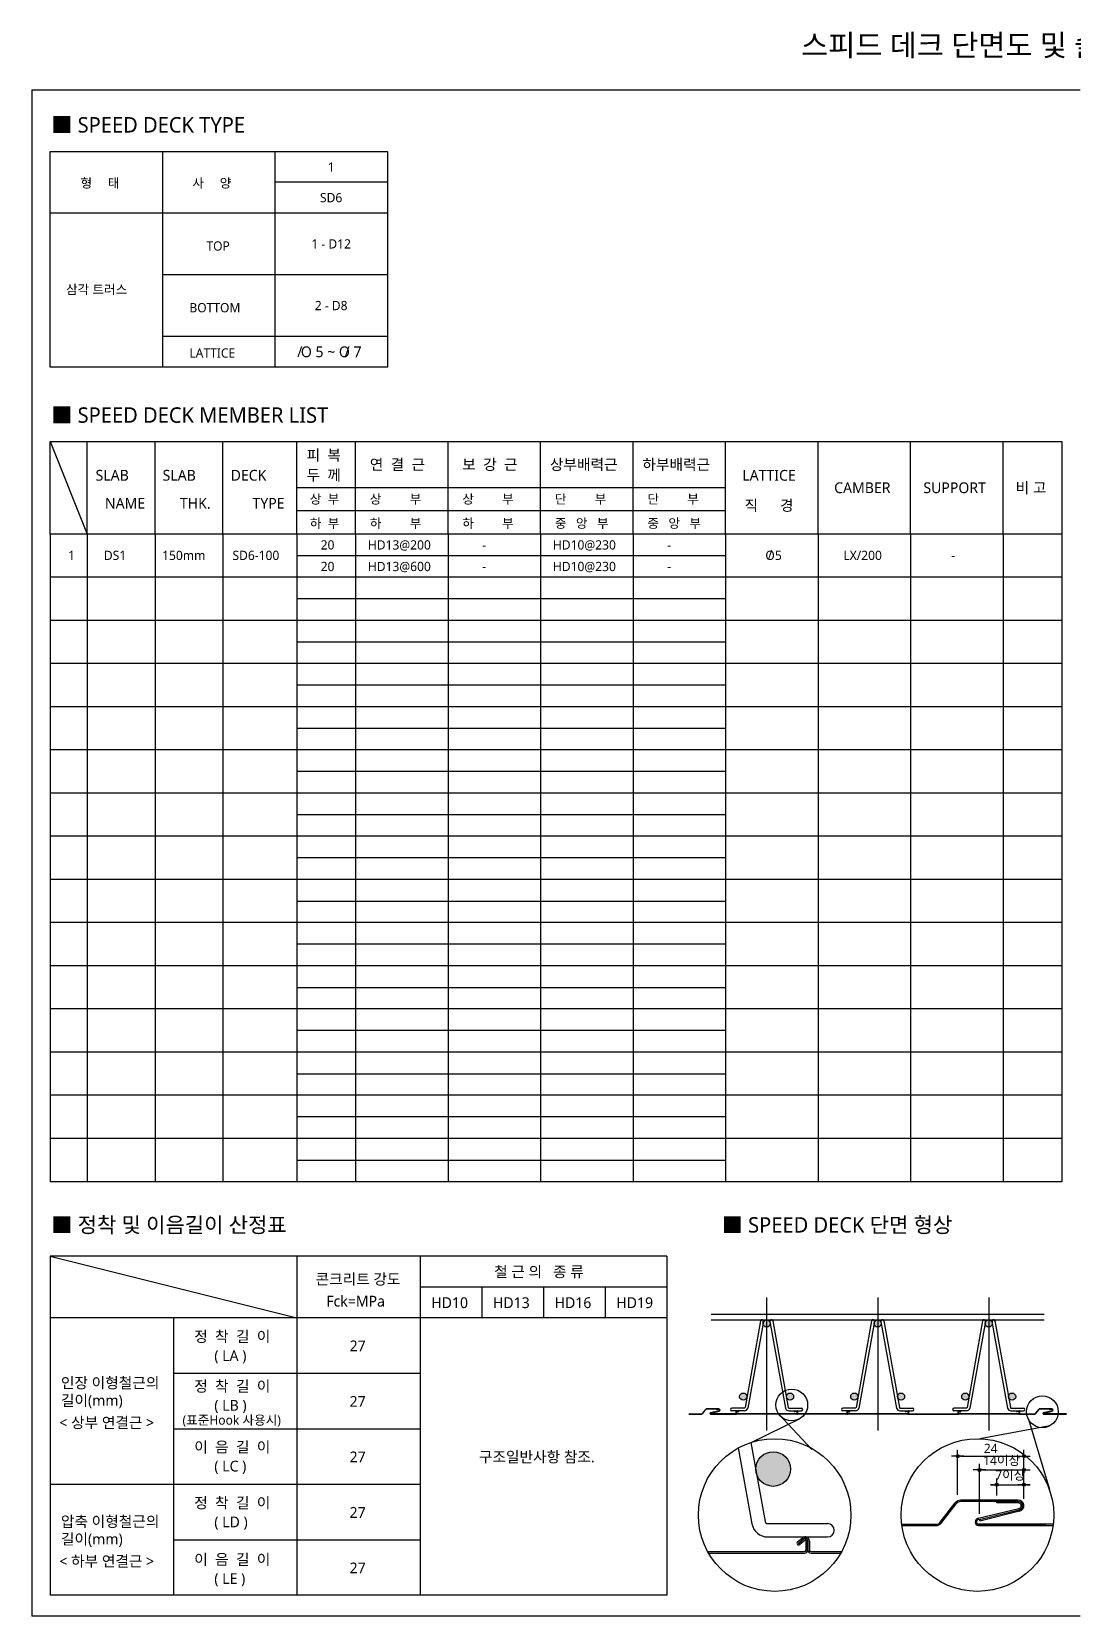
# Model space of a CAD drawing. Extents: x 1196 to 50850, y 6695 to 11839.
# Drawn here: x 1196 to 4574, y 6701 to 11839 of the extents above; entities that cross this region are included whole.
import ezdxf
from ezdxf.enums import TextEntityAlignment as Align

# ---------------------------------------------------------------- set-up
doc = ezdxf.new("R2010")
doc.units = 0
doc.header["$LTSCALE"] = 10
doc.header["$MEASUREMENT"] = 0
doc.linetypes.add('CEN', pattern=[26, 20, -2, 2, -2])
for name, color, linetype in [('7DIM', 7, 'Continuous'), ('CEN', 1, 'CEN'), ('E', 7, 'Continuous'), ('ELE-3', 3, 'Continuous'), ('SH-TEXT', 7, 'Continuous'), ('TABLE', 7, 'Continuous'), ('TEXT', 3, 'Continuous')]:
    doc.layers.add(name, color=color, linetype=linetype)
doc.styles.get("Standard").update_dxf_attribs({"font": 'malgun.ttf'})
doc.styles.add('굴림', font='malgun.ttf')
doc.styles.add('돋음', font='malgun.ttf')
doc.styles.add('스타일1', font='malgun.ttf')
doc.dimstyles.get("Standard").update_dxf_attribs({"dimtxt": 0.18, "dimasz": 0.18, "dimexe": 0.18, "dimexo": 0.0625, "dimgap": 0.09, "dimtad": 0, "dimtih": 1, "dimtoh": 1, "dimdec": 4, "dimzin": 0, "dimdsep": 46, "dimtxsty": 'Standard', "dimcen": 0.09, "dimadec": 0, "dimazin": 0, "dimtfac": 1, "dimtdec": 4, "dimtofl": 0, "dimtmove": 0, "dimatfit": 3, "dimfxl": 1, "dimtolj": 1, "dimtzin": 0, "dimarcsym": 0})

# ---------------------------------------------------------------- blocks, each defined once
blk = doc.blocks.new('DIMDOT')
at = {"color": 0}
blk.add_line((-2, 0), (2, 0), dxfattribs=at)
for radius in [0.5, 0.25]:
    blk.add_circle((0, 0), radius, dxfattribs=at)
blk = doc.blocks.new('*D570')
at = {"layer": '7DIM', "color": 0, "linetype": 'ByBlock', "lineweight": -2, "transparency": 16777216}
for p, q in [((4198.9, 7094.7), (4198.9, 7240.1)), ((4208.9, 7220.1), (4403.8, 7220.1)), ((4413.8, 7081.8), (4413.8, 7240.1))]:
    blk.add_line(p, q, dxfattribs=at)
at = {"layer": 'DEFPOINTS', "color": 0, "linetype": 'ByBlock', "transparency": 16777216}
for p in [(4413.8, 7220.1), (4198.9, 7074.7), (4413.8, 7061.8)]:
    blk.add_point(p, dxfattribs=at)
at = {"layer": '7DIM', "color": 0, "linetype": 'ByBlock', "lineweight": -2, "transparency": 16777216, "xscale": 10, "yscale": 10, "zscale": 10, "rotation": 180}
blk.add_blockref('DIMDOT', (4198.9, 7220.1), dxfattribs=at)
at = {"layer": '7DIM', "color": 0, "linetype": 'ByBlock', "lineweight": -2, "transparency": 16777216, "xscale": 10, "yscale": 10, "zscale": 10}
blk.add_blockref('DIMDOT', (4413.8, 7220.1), dxfattribs=at)
at = {"layer": '7DIM', "color": 6, "linetype": 'ByBlock', "transparency": 16777216, "insert": (4306.3, 7245.4), "char_height": 30, "attachment_point": 5, "style": '돋음'}
blk.add_mtext('\\A1;24', dxfattribs=at)
blk = doc.blocks.new('_Open30')
at = {"color": 0, "linetype": 'ByBlock', "lineweight": -2}
for p, q in [((-1, 0.27), (0, 0)), ((0, 0), (-1, -0.27)), ((0, 0), (-1, 0))]:
    blk.add_line(p, q, dxfattribs=at)
blk = doc.blocks.new('*D571')
at = {"layer": '7DIM', "color": 0, "linetype": 'ByBlock', "lineweight": -2, "transparency": 16777216}
for p, q in [((4269.9, 7033), (4269.9, 7195.3)), ((4413.8, 7081.8), (4413.8, 7195.3)), ((4279.9, 7175.3), (4403.8, 7175.3))]:
    blk.add_line(p, q, dxfattribs=at)
at = {"layer": 'DEFPOINTS', "color": 0, "linetype": 'ByBlock', "transparency": 16777216}
for p in [(4413.8, 7175.3), (4413.8, 7061.8), (4269.9, 7013)]:
    blk.add_point(p, dxfattribs=at)
at = {"layer": '7DIM', "color": 0, "linetype": 'ByBlock', "lineweight": -2, "transparency": 16777216, "xscale": 10, "yscale": 10, "zscale": 10, "rotation": 180}
blk.add_blockref('DIMDOT', (4269.9, 7175.3), dxfattribs=at)
at = {"layer": '7DIM', "color": 0, "linetype": 'ByBlock', "lineweight": -2, "transparency": 16777216, "xscale": 10, "yscale": 10, "zscale": 10}
blk.add_blockref('DIMDOT', (4413.8, 7175.3), dxfattribs=at)
at = {"layer": '7DIM', "color": 6, "linetype": 'ByBlock', "transparency": 16777216, "insert": (4341.8, 7204.9), "char_height": 30, "attachment_point": 5, "style": '돋음'}
blk.add_mtext('\\A1;14이상', dxfattribs=at)
blk = doc.blocks.new('*D572')
at = {"layer": '7DIM', "color": 0, "linetype": 'ByBlock', "lineweight": -2, "transparency": 16777216}
for p, q in [((4325.6, 7092.6), (4325.6, 7147.4)), ((4413.8, 7081.8), (4413.8, 7147.4)), ((4315.6, 7127.4), (4305.6, 7127.4)), ((4325.6, 7127.4), (4413.8, 7127.4)), ((4423.8, 7127.4), (4433.8, 7127.4))]:
    blk.add_line(p, q, dxfattribs=at)
at = {"layer": 'DEFPOINTS', "color": 0, "linetype": 'ByBlock', "transparency": 16777216}
for p in [(4413.8, 7127.4), (4325.6, 7072.6), (4413.8, 7061.8)]:
    blk.add_point(p, dxfattribs=at)
at = {"layer": '7DIM', "color": 0, "linetype": 'ByBlock', "lineweight": -2, "transparency": 16777216, "xscale": 10, "yscale": 10, "zscale": 10}
blk.add_blockref('DIMDOT', (4325.6, 7127.4), dxfattribs=at)
at = {"layer": '7DIM', "color": 0, "linetype": 'ByBlock', "lineweight": -2, "transparency": 16777216, "xscale": 10, "yscale": 10, "zscale": 10, "rotation": 180}
blk.add_blockref('DIMDOT', (4413.8, 7127.4), dxfattribs=at)
at = {"layer": '7DIM', "color": 6, "linetype": 'ByBlock', "transparency": 16777216, "insert": (4369.7, 7157.1), "char_height": 30, "attachment_point": 5, "style": '돋음'}
blk.add_mtext('\\A1;7이상', dxfattribs=at)

msp = doc.modelspace()

# ---------------------------------------------------------------- hatches: boundary and pattern name
at = {"layer": 'E', "linetype": 'ByBlock'}
h = msp.add_hatch(color=253, dxfattribs=at)
h.paths.add_polyline_path([(3579.7, 7662.4, 0.360186), (3568.2, 7652.9), (3568.2, 7652.7, 0.042222), (3568, 7650.7, 0.414214), (3579.7, 7639)])
h.paths.add_polyline_path([(3591.4, 7650.7, 0.042222), (3591.2, 7652.7), (3591.2, 7652.9, 0.360186), (3579.7, 7662.4), (3579.7, 7639, 0.414214)])
h.paths.add_polyline_path([(3492.2, 7413.1, 1), (3515.6, 7413.1, 1)])
h.paths.add_polyline_path([(3643.8, 7413.1, 1), (3667.2, 7413.1, 1)])
h = msp.add_hatch(color=253, dxfattribs=at)
h.paths.add_polyline_path([(3939.7, 7662.4, 0.360186), (3928.2, 7652.9), (3928.2, 7652.7, 0.042222), (3928, 7650.7, 0.414214), (3939.7, 7639)])
h.paths.add_polyline_path([(3951.4, 7650.7, 0.042222), (3951.2, 7652.7), (3951.2, 7652.9, 0.360186), (3939.7, 7662.4), (3939.7, 7639, 0.414214)])
h.paths.add_polyline_path([(3852.2, 7413.1, 1), (3875.6, 7413.1, 1)])
h.paths.add_polyline_path([(4003.8, 7413.1, 1), (4027.2, 7413.1, 1)])
h = msp.add_hatch(color=253, dxfattribs=at)
h.paths.add_polyline_path([(4299.7, 7662.4, 0.360186), (4288.2, 7652.9), (4288.2, 7652.7, 0.042222), (4288, 7650.7, 0.414214), (4299.7, 7639)])
h.paths.add_polyline_path([(4311.4, 7650.7, 0.042222), (4311.2, 7652.7), (4311.2, 7652.9, 0.360186), (4299.7, 7662.4), (4299.7, 7639, 0.414214)])
h.paths.add_polyline_path([(4212.2, 7413.1, 1), (4235.6, 7413.1, 1)])
h.paths.add_polyline_path([(4363.8, 7413.1, 1), (4387.2, 7413.1, 1)])
msp.add_hatch(color=253, dxfattribs=at).paths.add_polyline_path([(3544.9, 7178.4, 1), (3657.2, 7178.4, 1)])

# ---------------------------------------------------------------- linework, layer by layer
at = {"layer": 'CEN', "linetype": 'ByBlock'}
for p, q in [((3579.7, 7734.4), (3579.7, 7303.3)), ((3939.7, 7734.4), (3939.7, 7303.3)), ((4299.7, 7734.4), (4299.7, 7303.3))]:
    msp.add_line(p, q, dxfattribs=at)
at = {"layer": 'E', "color": 4, "linetype": 'ByBlock'}
for p, q in [((1376.5, 10210.1), (1376.5, 10510.1)), ((1596.5, 10210.1), (1596.5, 10510.1)), ((1816.5, 10210.1), (1816.5, 10510.1)), ((2056.5, 10210.1), (2056.5, 10510.1)), ((2246.5, 10210.1), (2246.5, 10510.1)), ((2546.5, 10210.1), (2546.5, 10510.1)), ((2846.5, 10210.1), (2846.5, 10510.1)), ((3146.5, 10210.1), (3146.5, 10510.1)), ((3446.5, 10210.1), (3446.5, 10510.1)), ((3746.5, 10210.1), (3746.5, 10510.1)), ((4046.5, 10210.1), (4046.5, 10510.1)), ((4346.5, 10210.1), (4346.5, 10510.1))]:
    msp.add_line(p, q, dxfattribs=at)
at = {"layer": 'E', "color": 3, "linetype": 'ByBlock'}
for p, q in [((1256.5, 7868.1), (1256.5, 7668.1)), ((3487.7, 7246.7), (3532, 7000.7)), ((3528.4, 7264.2), (3574.5, 7008.4)), ((4142.5, 7005.8), (4191.3, 7068.6)), ((4145.9, 7003.2), (4194.7, 7065.9)), ((4394.8, 7076.9), (4208.4, 7076.9)), ((4395, 7072.6), (4208.4, 7072.6)), ((4265.7, 7018.6), (4397.5, 7050.7)), ((4270.5, 7010.9), (4399.4, 7042.3)), ((4274.5, 7016.3), (4398.5, 7046.5)), ((4325.6, 7068.3), (4325.6, 7072.6)), ((4397.6, 7068.3), (4325.6, 7068.3)), ((3583, 7001.3), (3777.3, 7001.3)), ((4017.8, 6999.2), (4128.9, 6999.2)), ((4018.3, 6994.9), (4128.9, 6994.9)), ((4266.5, 7014.4), (4274.5, 7016.3)), ((4485.2, 6994.9), (4266.9, 6994.9)), ((4266.9, 6994.9), (4508.4, 6994.9)), ((4485.2, 6999.2), (4267.1, 6999.2)), ((4508.9, 6999.2), (4267.1, 6999.2)), ((4269.4, 7015.1), (4270.4, 7010.9)), ((3583, 6958.1), (3777.3, 6958.1)), ((3680.1, 6941.9), (3696.3, 6955.5)), ((3683.3, 6938), (3699.5, 6951.6)), ((3700.1, 6950.8), (3684, 6937.2)), ((3703.4, 6947), (3687.2, 6933.4)), ((3707.5, 6915.6), (3707.5, 6945)), ((3712.5, 6915.6), (3712.5, 6945)), ((3713.5, 6945), (3713.5, 6915.6)), ((3718.6, 6945), (3718.6, 6915.6)), ((3388.6, 6910.5), (3702.5, 6910.5)), ((3391.5, 6905.5), (3702.5, 6905.5)), ((3723.6, 6910.5), (3822.8, 6910.5)), ((3723.6, 6905.5), (3820, 6905.5))]:
    msp.add_line(p, q, dxfattribs=at)
at = {"layer": 'E', "linetype": 'ByBlock'}
for p, q in [((3399.7, 7680.4), (4479.7, 7680.4)), ((3399.7, 7662.4), (4479.7, 7662.4)), ((3560.1, 7658.8), (3509.5, 7377.7)), ((3569, 7657.2), (3518.3, 7376.1)), ((3590.4, 7657.2), (3641.1, 7376.1)), ((3599.3, 7658.8), (3650, 7377.7)), ((3920.1, 7658.8), (3869.5, 7377.7)), ((3929, 7657.2), (3878.3, 7376.1)), ((3950.4, 7657.2), (4001.1, 7376.1)), ((3959.3, 7658.8), (4010, 7377.7)), ((4280.1, 7658.8), (4229.5, 7377.7)), ((4289, 7657.2), (4238.3, 7376.1)), ((4310.4, 7657.2), (4361.1, 7376.1)), ((4319.3, 7658.8), (4370, 7377.7)), ((3327.7, 7357.3), (3369.1, 7357.3)), ((3327.7, 7356.4), (3369.1, 7356.4)), ((3372, 7358.7), (3382.2, 7371.8)), ((3372.7, 7358.1), (3382.9, 7371.2)), ((3424.5, 7373.5), (3385.7, 7373.5)), ((3424.6, 7372.6), (3385.7, 7372.6)), ((3397.6, 7361.4), (3425.1, 7368)), ((3397.8, 7360.5), (3399.5, 7360.9)), ((3397.9, 7356.4), (3479.6, 7356.4)), ((3479.6, 7357.3), (3398, 7357.3)), ((3399.5, 7360.9), (3425.3, 7367.2)), ((3399.5, 7360.9), (3399.7, 7360)), ((3399.7, 7360), (3425.5, 7366.3)), ((3417.1, 7371.7), (3417.1, 7372.6)), ((3425.1, 7371.7), (3417.1, 7371.7)), ((3507.7, 7376.2), (3467.2, 7376.2)), ((3507.7, 7367.2), (3467.2, 7367.2)), ((3479.8, 7366.3), (3479.8, 7357.5)), ((3480.7, 7366.1), (3480.7, 7357.5)), ((3488.6, 7366.4), (3480.8, 7367.2)), ((3488.6, 7365.5), (3480.9, 7366.3)), ((3481.6, 7365), (3481.6, 7357.5)), ((3481.8, 7366.1), (3488.5, 7365)), ((3481.8, 7365.2), (3488.4, 7364.1)), ((3677.6, 7357.3), (3481.8, 7357.3)), ((3481.8, 7357.3), (3677.6, 7357.3)), ((3677.6, 7356.4), (3481.8, 7356.4)), ((3618.4, 7357.3), (3725.9, 7241.6)), ((3651.7, 7376.2), (3692.2, 7376.2)), ((3651.7, 7367.2), (3692.2, 7367.2)), ((3670.8, 7366.4), (3678.6, 7367.2)), ((3670.8, 7365.5), (3678.5, 7366.3)), ((3677.7, 7366.1), (3670.9, 7365)), ((3677.6, 7365.2), (3671.1, 7364.1)), ((3677.8, 7365), (3677.8, 7357.5)), ((3678.7, 7366.1), (3678.7, 7357.5)), ((3679.6, 7366.3), (3679.6, 7357.5)), ((3839.6, 7357.3), (3679.8, 7357.3)), ((3839.6, 7356.4), (3679.8, 7356.4)), ((3867.7, 7376.2), (3827.2, 7376.2)), ((3867.7, 7367.2), (3827.2, 7367.2)), ((3839.8, 7366.3), (3839.8, 7357.5)), ((3840.7, 7366.1), (3840.7, 7357.5)), ((3848.6, 7366.4), (3840.8, 7367.2)), ((3848.6, 7365.5), (3840.9, 7366.3)), ((3841.6, 7365), (3841.6, 7357.5)), ((3841.8, 7366.1), (3848.5, 7365)), ((3841.8, 7365.2), (3848.4, 7364.1)), ((3841.8, 7357.3), (4037.6, 7357.3)), ((4037.6, 7357.3), (3841.8, 7357.3)), ((4037.6, 7356.4), (3841.8, 7356.4)), ((4011.7, 7376.2), (4052.2, 7376.2)), ((4011.7, 7367.2), (4052.2, 7367.2)), ((4030.8, 7366.4), (4038.6, 7367.2)), ((4030.8, 7365.5), (4038.5, 7366.3)), ((4037.7, 7366.1), (4030.9, 7365)), ((4037.6, 7365.2), (4031.1, 7364.1)), ((4037.8, 7365), (4037.8, 7357.5)), ((4038.7, 7366.1), (4038.7, 7357.5)), ((4039.6, 7366.3), (4039.6, 7357.5)), ((4039.8, 7357.3), (4199.6, 7357.3)), ((4039.8, 7356.4), (4199.6, 7356.4)), ((4227.7, 7376.2), (4187.2, 7376.2)), ((4227.7, 7367.2), (4187.2, 7367.2)), ((4199.8, 7366.3), (4199.8, 7357.5)), ((4200.7, 7366.1), (4200.7, 7357.5)), ((4208.6, 7366.4), (4200.8, 7367.2)), ((4208.6, 7365.5), (4200.9, 7366.3)), ((4201.6, 7365), (4201.6, 7357.5)), ((4201.8, 7366.1), (4208.5, 7365)), ((4201.8, 7365.2), (4208.4, 7364.1)), ((4201.8, 7357.3), (4397.6, 7357.3)), ((4397.6, 7357.3), (4201.8, 7357.3)), ((4397.6, 7356.4), (4201.8, 7356.4)), ((4371.7, 7376.2), (4412.2, 7376.2)), ((4371.7, 7367.2), (4412.2, 7367.2)), ((4390.8, 7366.4), (4398.6, 7367.2)), ((4390.8, 7365.5), (4398.5, 7366.3)), ((4397.7, 7366.1), (4390.9, 7365)), ((4397.6, 7365.2), (4391.1, 7364.1)), ((4397.8, 7365), (4397.8, 7357.5)), ((4398.7, 7366.1), (4398.7, 7357.5)), ((4399.6, 7366.3), (4399.6, 7357.5)), ((4399.8, 7357.3), (4449.1, 7357.3)), ((4399.8, 7356.4), (4449.1, 7356.4)), ((4452, 7358.7), (4462.2, 7371.8)), ((4452.7, 7358.1), (4462.9, 7371.2)), ((4504.5, 7373.5), (4465.7, 7373.5)), ((4504.6, 7372.6), (4465.7, 7372.6)), ((4477.6, 7361.4), (4505.1, 7368)), ((4477.8, 7360.5), (4479.5, 7360.9)), ((4477.9, 7356.4), (4551.7, 7356.4)), ((4551.7, 7356.4), (4477.9, 7356.4)), ((4551.7, 7357.3), (4478, 7357.3)), ((4551.7, 7357.3), (4478, 7357.3)), ((4479.5, 7360.9), (4505.3, 7367.2)), ((4479.5, 7360.9), (4479.7, 7360)), ((4479.7, 7360), (4505.5, 7366.3)), ((4497.1, 7371.7), (4497.1, 7372.6)), ((4505.1, 7371.7), (4497.1, 7371.7)), ((3529, 7264.4), (3688.3, 7342.2)), ((4497.5, 7318.1), (4270.5, 7276.5)), ((4428.3, 7339.8), (4496.6, 7111.7))]:
    msp.add_line(p, q, dxfattribs=at)
at = {"layer": 'E', "color": 3, "linetype": 'ByBlock'}
msp.add_lwpolyline([(1256.5, 10510.1), (4536.5, 10510.1), (4536.5, 10210.1), (1256.5, 10210.1), (1256.5, 10510.1)], dxfattribs=at)
at = {"layer": 'E', "linetype": 'ByBlock'}
msp.add_lwpolyline([(2056.5, 10140.1), (3446.5, 10140.1), (3446.5, 10000.1), (2056.5, 10000.1), (2056.5, 9860.1), (3446.5, 9860.1), (3446.5, 9720.1), (2056.5, 9720.1), (2056.5, 9580.1), (3446.5, 9580.1), (3446.5, 9440.1), (2056.5, 9440.1), (2056.5, 9300.1), (3446.5, 9300.1), (3446.5, 9160.1), (2056.5, 9160.1), (2056.5, 9020.1), (3446.5, 9020.1), (3446.5, 8880.1), (2056.5, 8880.1), (2056.5, 8740.1), (3446.5, 8740.1), (3446.5, 8600.1), (2056.5, 8600.1), (2056.5, 8460.1), (3446.5, 8460.1), (3446.5, 8320.1), (2056.5, 8320.1), (2056.5, 8180.1), (3446.5, 8180.1)], dxfattribs=at)
for centre, radius in [((3579.7, 7650.7), 11.7), ((3939.7, 7650.7), 11.7), ((4299.7, 7650.7), 11.7), ((3503.9, 7413.1), 11.7), ((3661.2, 7386.1), 51.5), ((3655.5, 7413.1), 11.7), ((3863.9, 7413.1), 11.7), ((4015.5, 7413.1), 11.7), ((4223.9, 7413.1), 11.7), ((4375.5, 7413.1), 11.7), ((4473.9, 7363.9), 51.5), ((3605.7, 7029.2), 247.4), ((4263.3, 7029.2), 247.4)]:
    msp.add_circle(centre, radius, dxfattribs=at)
at = {"layer": 'E', "color": 3, "linetype": 'ByBlock'}
msp.add_circle((3601.1, 7178.4), 56.2, dxfattribs=at)
at = {"layer": 'E', "linetype": 'ByBlock'}
for centre, radius, start, end in [((3564.5, 7657.9), 4.5, 349.7432, 169.7432), ((3594.9, 7657.9), 4.5, 10.2568, 190.2568), ((3924.5, 7657.9), 4.5, 349.7432, 169.7432), ((3954.9, 7657.9), 4.5, 10.2568, 190.2568), ((4284.5, 7657.9), 4.5, 349.7432, 169.7432), ((4314.9, 7657.9), 4.5, 10.2568, 190.2568), ((3369.1, 7360.9), 3.6, 270, 322.125), ((3369.1, 7360.9), 4.5, 270, 322.125), ((3385.7, 7369), 4.5, 90, 142.125), ((3385.7, 7369), 3.6, 90, 142.125), ((3398.1, 7358.9), 2.5, 101.3172, 264.7367), ((3398.1, 7358.9), 1.6, 101.3172, 264.7367), ((3424.9, 7369.9), 3.64, 279.7726, 95.4309), ((3424.9, 7369.9), 2.74, 279.1767, 96.2592), ((3424.9, 7369.9), 1.84, 279.1767, 96.2592), ((3467.2, 7371.7), 4.5, 90, 270), ((3479.6, 7357.5), 0.18, 270, 0), ((3479.6, 7357.5), 1.08, 270, 0), ((3480.7, 7366.3), 0.9, 84.2894, 180), ((3480.9, 7366.1), 0.18, 84.2809, 180), ((3481.6, 7365.2), 0.9, 80.5158, 180), ((3481.8, 7357.5), 1.08, 180, 270), ((3481.8, 7365), 0.18, 80.5158, 180), ((3481.8, 7357.5), 0.18, 180, 270), ((3488.5, 7365.3), 1.16, 260.5674, 85.3765), ((3488.5, 7365.3), 0.263, 260.5674, 85.3765), ((3507.7, 7378), 1.8, 270, 349.7812), ((3507.7, 7378), 10.8, 270, 349.7812), ((3651.7, 7378), 10.8, 190.2188, 270), ((3651.7, 7378), 1.8, 190.2188, 270), ((3670.9, 7365.3), 1.16, 94.6235, 279.4326), ((3670.9, 7365.3), 0.263, 94.6235, 279.4326), ((3677.6, 7365), 0.18, 0, 99.4842), ((3677.6, 7357.5), 1.08, 270, 0), ((3677.6, 7357.5), 0.18, 270, 0), ((3677.8, 7365.2), 0.9, 0, 99.4842), ((3678.5, 7366.1), 0.18, 0, 95.7191), ((3678.7, 7366.3), 0.9, 0, 95.7106), ((3679.8, 7357.5), 1.08, 180, 270), ((3679.8, 7357.5), 0.18, 180, 270), ((3692.2, 7371.7), 4.5, 270, 90), ((3827.2, 7371.7), 4.5, 90, 270), ((3839.6, 7357.5), 1.08, 270, 0), ((3839.6, 7357.5), 0.18, 270, 0), ((3840.7, 7366.3), 0.9, 84.2894, 180), ((3840.9, 7366.1), 0.18, 84.2809, 180), ((3841.6, 7365.2), 0.9, 80.5158, 180), ((3841.8, 7357.5), 1.08, 180, 270), ((3841.8, 7365), 0.18, 80.5158, 180), ((3841.8, 7357.5), 0.18, 180, 270), ((3848.5, 7365.3), 1.16, 260.5674, 85.3765), ((3848.5, 7365.3), 0.263, 260.5674, 85.3765), ((3867.7, 7378), 1.8, 270, 349.7812), ((3867.7, 7378), 10.8, 270, 349.7812), ((4011.7, 7378), 10.8, 190.2188, 270), ((4011.7, 7378), 1.8, 190.2188, 270), ((4030.9, 7365.3), 1.16, 94.6235, 279.4326), ((4030.9, 7365.3), 0.263, 94.6235, 279.4326), ((4037.6, 7365), 0.18, 0, 99.4842), ((4037.6, 7357.5), 0.18, 270, 0), ((4037.6, 7357.5), 1.08, 270, 0), ((4037.8, 7365.2), 0.9, 0, 99.4842), ((4038.5, 7366.1), 0.18, 0, 95.7191), ((4038.7, 7366.3), 0.9, 0, 95.7106), ((4039.8, 7357.5), 1.08, 180, 270), ((4039.8, 7357.5), 0.18, 180, 270), ((4052.2, 7371.7), 4.5, 270, 90), ((4187.2, 7371.7), 4.5, 90, 270), ((4199.6, 7357.5), 1.08, 270, 0), ((4199.6, 7357.5), 0.18, 270, 0), ((4200.7, 7366.3), 0.9, 84.2894, 180), ((4200.9, 7366.1), 0.18, 84.2809, 180), ((4201.6, 7365.2), 0.9, 80.5158, 180), ((4201.8, 7357.5), 1.08, 180, 270), ((4201.8, 7365), 0.18, 80.5158, 180), ((4201.8, 7357.5), 0.18, 180, 270), ((4208.5, 7365.3), 1.16, 260.5674, 85.3765), ((4208.5, 7365.3), 0.263, 260.5674, 85.3765), ((4227.7, 7378), 1.8, 270, 349.7812), ((4227.7, 7378), 10.8, 270, 349.7812), ((4371.7, 7378), 10.8, 190.2188, 270), ((4371.7, 7378), 1.8, 190.2188, 270), ((4390.9, 7365.3), 1.16, 94.6235, 279.4326), ((4390.9, 7365.3), 0.263, 94.6235, 279.4326), ((4397.6, 7365), 0.18, 0, 99.4842), ((4397.6, 7357.5), 0.18, 270, 0), ((4397.6, 7357.5), 1.08, 270, 0), ((4397.8, 7365.2), 0.9, 0, 99.4842), ((4398.5, 7366.1), 0.18, 0, 95.7191), ((4398.7, 7366.3), 0.9, 0, 95.7106), ((4399.8, 7357.5), 1.08, 180, 270), ((4399.8, 7357.5), 0.18, 180, 270), ((4412.2, 7371.7), 4.5, 270, 90), ((4449.1, 7360.9), 3.6, 270, 322.125), ((4449.1, 7360.9), 4.5, 270, 322.125), ((4465.7, 7369), 4.5, 90, 142.125), ((4465.7, 7369), 3.6, 90, 142.125), ((4478.1, 7358.9), 2.5, 101.3172, 264.7367), ((4478.1, 7358.9), 1.6, 101.3172, 264.7367), ((4504.9, 7369.9), 3.64, 279.7726, 95.4309), ((4504.9, 7369.9), 2.74, 279.1767, 96.2592), ((4504.9, 7369.9), 1.84, 279.1767, 96.2592)]:
    msp.add_arc(centre, radius, start, end, dxfattribs=at)
at = {"layer": 'E', "color": 3, "linetype": 'ByBlock'}
for centre, radius, start, end in [((4208.4, 7055.3), 21.6, 90, 142.125), ((4208.4, 7055.3), 17.3, 90, 142.125), ((4396.4, 7059.5), 17.5, 279.7726, 95.4309), ((4396.4, 7059.5), 13.2, 279.1767, 96.2592), ((4396.4, 7059.5), 8.85, 279.1767, 96.2592), ((3583, 7009.9), 51.8, 190.2188, 270), ((3583, 7009.9), 8.64, 190.2188, 270), ((3777.3, 6979.7), 21.6, 270, 90), ((4128.9, 7016.5), 17.3, 270, 322.125), ((4128.9, 7016.5), 21.6, 270, 322.125), ((4268, 7006.8), 12, 101.3172, 264.7367), ((4268, 7006.8), 7.7, 101.3172, 264.7367), ((3683.6, 6937.6), 5.53, 130, 310), ((3683.6, 6937.6), 0.503, 130, 310), ((3705, 6945), 13.6, 360, 130), ((3705, 6945), 8.55, 360, 130), ((3705, 6945), 7.55, 360, 130), ((3705, 6945), 2.52, 0, 130), ((3702.5, 6915.6), 10.1, 270, 0), ((3702.5, 6915.6), 5.03, 270, 0), ((3723.6, 6915.6), 10.1, 180, 270), ((3723.6, 6915.6), 5.03, 180, 270)]:
    msp.add_arc(centre, radius, start, end, dxfattribs=at)
at = {"layer": 'ELE-3'}
msp.add_line((1620.9, 11450.8), (1620.9, 10750.8), dxfattribs=at)
at = {"layer": 'ELE-3', "ltscale": 1.5}
for p, q in [((2349.9, 11350.8), (1985.5, 11350.8)), ((2349.9, 11250.8), (1985.5, 11250.8)), ((1985.4, 11050.8), (1620.9, 11050.8)), ((2349.9, 11050.8), (1985.5, 11050.8)), ((1985.4, 10850.8), (1620.9, 10850.8)), ((2349.9, 10850.8), (1985.5, 10850.8))]:
    msp.add_line(p, q, dxfattribs=at)
for points in [[(1985.4, 11250.8), (1256.5, 11250.8), (1256.5, 11450.8), (1985.4, 11450.8), (1985.4, 10750.8), (1256.5, 10750.8), (1256.5, 11250.8)], [(1985.5, 11450.8), (2349.9, 11450.8), (2349.9, 10750.8), (1985.5, 10750.8)]]:
    msp.add_lwpolyline(points, dxfattribs=at)
at = {"layer": 'SH-TEXT', "color": 0, "linetype": 'ByBlock'}
msp.add_line((1256.5, 10510.1), (1376.5, 10210.1), dxfattribs=at)
at = {"layer": 'SH-TEXT', "color": 0, "ltscale": 1.5}
for p, q in [((3446.5, 10360.1), (2056.5, 10360.1)), ((3446.5, 10285.1), (2056.5, 10285.1))]:
    msp.add_line(p, q, dxfattribs=at)
at = {"layer": 'SH-TEXT', "color": 4}
for p, q in [((1256.5, 10210.1), (1256.5, 8110.1)), ((1376.5, 10210.1), (1376.5, 8110.1)), ((1596.5, 10210.1), (1596.5, 8110.1)), ((1816.5, 10210.1), (1816.5, 8110.1)), ((2056.5, 10210.1), (2056.5, 8110.1)), ((2246.5, 10210.1), (2246.5, 8110.1)), ((2546.5, 10210.1), (2546.5, 8110.1)), ((2846.5, 10210.1), (2846.5, 8110.1)), ((3146.5, 10210.1), (3146.5, 8110.1)), ((3446.5, 10210.1), (3446.5, 8110.1)), ((3746.5, 10210.1), (3746.5, 8110.1)), ((4046.5, 10210.1), (4046.5, 8110.1)), ((4346.5, 10210.1), (4346.5, 8110.1)), ((4536.5, 10210.1), (4536.5, 8110.1))]:
    msp.add_line(p, q, dxfattribs=at)
at = {"layer": 'SH-TEXT', "color": 4, "ltscale": 1.5}
for p, q in [((4536.5, 10070.1), (1256.5, 10070.1)), ((4536.5, 9930.1), (1256.5, 9930.1)), ((4536.5, 9790.1), (1256.5, 9790.1)), ((4536.5, 9650.1), (1256.5, 9650.1)), ((4536.5, 9510.1), (1256.5, 9510.1)), ((4536.5, 9370.1), (1256.5, 9370.1)), ((4536.5, 9230.1), (1256.5, 9230.1)), ((4536.5, 9090.1), (1256.5, 9090.1)), ((4536.5, 8950.1), (1256.5, 8950.1)), ((4536.5, 8810.1), (1256.5, 8810.1)), ((4536.5, 8670.1), (1256.5, 8670.1)), ((4536.5, 8530.1), (1256.5, 8530.1)), ((4536.5, 8390.1), (1256.5, 8390.1)), ((4536.5, 8250.1), (1256.5, 8250.1)), ((4536.5, 8110.1), (1256.5, 8110.1))]:
    msp.add_line(p, q, dxfattribs=at)
at = {"layer": 'TABLE', "color": 3}
for p, q in [((1196.5, 11650.8), (4596.5, 11650.8)), ((1196.5, 11650.8), (1196.5, 6700.8)), ((1256.5, 7868.1), (2056.5, 7668.1)), ((3256.5, 7868.1), (1256.5, 7868.1)), ((2056.5, 7868.1), (2056.5, 7668.1)), ((2456.5, 7868.1), (2456.5, 7668.1)), ((3256.5, 7868.1), (3256.5, 7668.1)), ((3256.5, 7768.1), (2456.5, 7768.1)), ((3256.5, 7768.1), (3256.5, 7668.1)), ((3256.5, 7668.1), (1256.5, 7668.1)), ((1256.5, 7668.1), (1256.5, 6768.9)), ((1656.5, 7668.1), (1656.5, 6768.9)), ((2056.5, 7668.1), (2056.5, 6768.9)), ((2456.5, 7668.1), (2456.5, 6768.9)), ((3256.5, 7668.1), (3256.5, 6768.9)), ((3256.5, 7668.1), (3256.5, 7128.1)), ((2456.5, 7488.1), (1656.5, 7488.1)), ((2456.5, 7308.1), (1656.5, 7308.1)), ((2456.5, 7128.1), (1256.5, 7128.1)), ((2456.5, 6948.1), (1656.5, 6948.1)), ((3256.5, 6768.9), (1256.5, 6768.9)), ((4596.5, 6700.8), (1196.5, 6700.8))]:
    msp.add_line(p, q, dxfattribs=at)
at = {"layer": 'TEXT', "linetype": 'ByBlock'}
for p, q in [((2656.5, 7768.1), (2656.5, 7668.1)), ((2856.5, 7768.1), (2856.5, 7668.1)), ((3056.5, 7768.1), (3056.5, 7668.1))]:
    msp.add_line(p, q, dxfattribs=at)

# ---------------------------------------------------------------- texts
at = {"layer": 'TEXT', "style": '스타일1'}
for s, height, p in [('스피드 데크 단면도 및 슬라브 배근도-1', 70, (3691.5, 11759.8)), ('■ SPEED DECK TYPE', 50, (1260.3, 11511.8)), ('■ SPEED DECK MEMBER LIST', 50, (1260.3, 10570.8)), ('■ 정착 및 이음길이 산정표', 50, (1260.3, 7945)), ('■ SPEED DECK 단면 형상', 50, (3434.4, 7945))]:
    msp.add_text(s, height=height, dxfattribs=at).set_placement(p)
at = {"layer": 'TEXT', "linetype": 'ByBlock', "style": '스타일1'}
for s, p in [('1', (2167.5, 11399.8)), ('SD6', (2167.5, 11300.8)), ('1 - D12', (2167.5, 11150.8)), ('2 - D8', (2167.5, 10950.8))]:
    msp.add_text(s, height=30, dxfattribs=at).set_placement(p, align=Align.MIDDLE_CENTER)
for s, height, p in [('형     태', 30, (1354.8, 11333.2)), ('사     양', 30, (1717.7, 11333.2)), ('TOP', 30, (1763, 11128.9)), ('삼각 트러스', 30, (1307.9, 10987.8)), ('BOTTOM', 30, (1707.8, 10928.9)), ('LATTICE', 30, (1707.8, 10781.9)), ('피  복', 35, (2087.7, 10448)), ('연  결  근', 35, (2292.8, 10417.9)), ('보  강  근', 35, (2592.8, 10417.9)), ('상부배력근', 35, (2876.8, 10417.9)), ('하부배력근', 35, (3176.8, 10417.9)), ('SLAB', 35, (1403.7, 10383)), ('SLAB', 35, (1621.1, 10383)), ('DECK', 35, (1841.7, 10383)), ('두  께', 35, (2087.7, 10383.9)), ('LATTICE', 35, (3500.8, 10382.9)), ('비 고', 35, (4387.1, 10342.6)), ('NAME', 35, (1434.1, 10292.2)), ('상  부', 30, (2098.3, 10308.5)), ('상         부', 30, (2293, 10308.5)), ('상         부', 30, (2593, 10308.5)), ('단         부', 30, (2893, 10308.5)), ('단         부', 30, (3193, 10308.5)), ('CAMBER', 35, (3798.7, 10342.6)), ('SUPPORT', 35, (4087.9, 10342.6)), ('THK.', 35, (1677.1, 10292.2)), ('TYPE', 35, (1912.3, 10292.2)), ('직      경', 35, (3507.8, 10285.3)), ('하  부', 30, (2098.3, 10229.9)), ('하         부', 30, (2293, 10229.9)), ('하         부', 30, (2593, 10229.9)), ('중   앙   부', 30, (2893, 10229.9)), ('중   앙   부', 30, (3193, 10229.9)), ('20', 30, (2133.5, 10159.8)), ('HD13@200', 30, (2286.5, 10159.8)), ('HD10@230', 30, (2886.5, 10159.8)), ('1', 30, (1314.5, 10125.8)), ('DS1', 30, (1430.5, 10125.8)), ('150mm', 30, (1619.5, 10125.8)), ('SD6-100', 30, (1847.5, 10125.8)), ('       -', 30, (2586.5, 10159.8)), ('       -', 30, (3186.5, 10159.8)), ('O', 30, (3575.5, 10125.8)), ('/', 30, (3583.8, 10128.2)), ('5', 30, (3606.5, 10125.8)), ('LX/200', 30, (3828.5, 10125.8)), ('  -', 30, (4157.5, 10125.8)), ('20', 30, (2133.5, 10089.8)), ('HD13@600', 30, (2286.5, 10089.8)), ('       -', 30, (2586.5, 10089.8)), ('HD10@230', 30, (2886.5, 10089.8)), ('       -', 30, (3186.5, 10089.8)), ('콘크리트 강도', 35, (2117.2, 7776.5)), ('철 근 의   종 류', 35, (2696.1, 7800.7)), ('Fck=MPa', 35, (2151.6, 7705.2)), ('HD10', 35, (2492.2, 7700.2)), ('HD13', 35, (2692.2, 7700.2)), ('HD16', 35, (2892.2, 7700.2)), ('HD19', 35, (3092.2, 7700.2)), ('정  착  길  이', 35, (1723.5, 7590.5)), ('( LA )', 35, (1788.7, 7528.4)), (' 27', 35, (2215.4, 7560.1)), ('인장 이형철근의', 35, (1291.2, 7440.3)), ('정  착  길  이', 35, (1723.5, 7429.3)), ('길이(mm)', 35, (1291.2, 7383.3)), ('( LB )', 35, (1788.7, 7367.3)), (' 27', 35, (2215.4, 7380.1)), ('< 상부 연결근 >', 35, (1286.3, 7311.4)), ('(표준Hook 사용시)', 30, (1685.6, 7322.1)), ('이  음  길  이', 35, (1723.5, 7232.4)), ('( LC )', 35, (1788.7, 7170.4)), (' 27', 35, (2215.4, 7200.1)), ('구조일반사항 참조.', 35, (2646.6, 7200.1)), ('정  착  길  이', 35, (1723.5, 7051.2)), (' 27', 35, (2215.4, 7020.1)), ('압축 이형철근의', 35, (1291.2, 6990.8)), ('( LD )', 35, (1788.7, 6989.2)), ('길이(mm)', 35, (1291.2, 6933.8)), ('< 하부 연결근 >', 35, (1286.3, 6861.9)), ('이  음  길  이', 35, (1723.5, 6867.7)), ('( LE )', 35, (1788.7, 6805.7)), (' 27', 35, (2215.4, 6840.1))]:
    msp.add_text(s, height=height, dxfattribs=at).set_placement(p)
at = {"layer": 'TEXT', "color": 6, "linetype": 'ByBlock', "style": '굴림'}
for p in [(2057.5, 10783.6), (2210.6, 10783.2)]:
    msp.add_text('/', height=35, dxfattribs=at).set_placement(p)
msp.add_text('O 5 ~ O 7', height=35, dxfattribs=at).set_placement((2167.7, 10800.8), align=Align.MIDDLE_CENTER)

# ---------------------------------------------------------------- dimensions: what is measured, and where the dimension line sits
at = {"layer": '7DIM', "linetype": 'ByBlock'}
for base, p1, text, picture, middle in [((4413.8, 7220.1), (4198.9, 7074.7), '24', '*D570', (4306.3, 7245.4)), ((4413.8, 7175.3), (4269.9, 7013), '14이상', '*D571', (4341.8, 7204.9)), ((4413.8, 7127.4), (4325.6, 7072.6), '7이상', '*D572', (4369.7, 7157.1))]:
    dim = msp.add_linear_dim(base=base, p1=p1, p2=(4413.8, 7061.8), text=text, dimstyle='Standard', override={"dimscale": 10, "dimtxt": 3, "dimasz": 1, "dimexe": 2, "dimexo": 2, "dimgap": 1, "dimtad": 1, "dimtih": 0, "dimtoh": 0, "dimdec": 0, "dimzin": 8, "dimtxsty": '돋음', "dimblk": 'DIMDOT', "dimcen": 0, "dimdle": 2, "dimclrt": 6, "dimtfac": 0.1, "dimtdec": 0, "dimtix": 1, "dimtofl": 1, "dimtmove": 2, "dimldrblk": 'Open30', "dimtvp": 0.093333, "dimtzin": 8}, dxfattribs=at)
    dim.commit()
    dim.dimension.update_dxf_attribs({"geometry": picture, "text_midpoint": middle})

doc.saveas('drawing.dxf')
